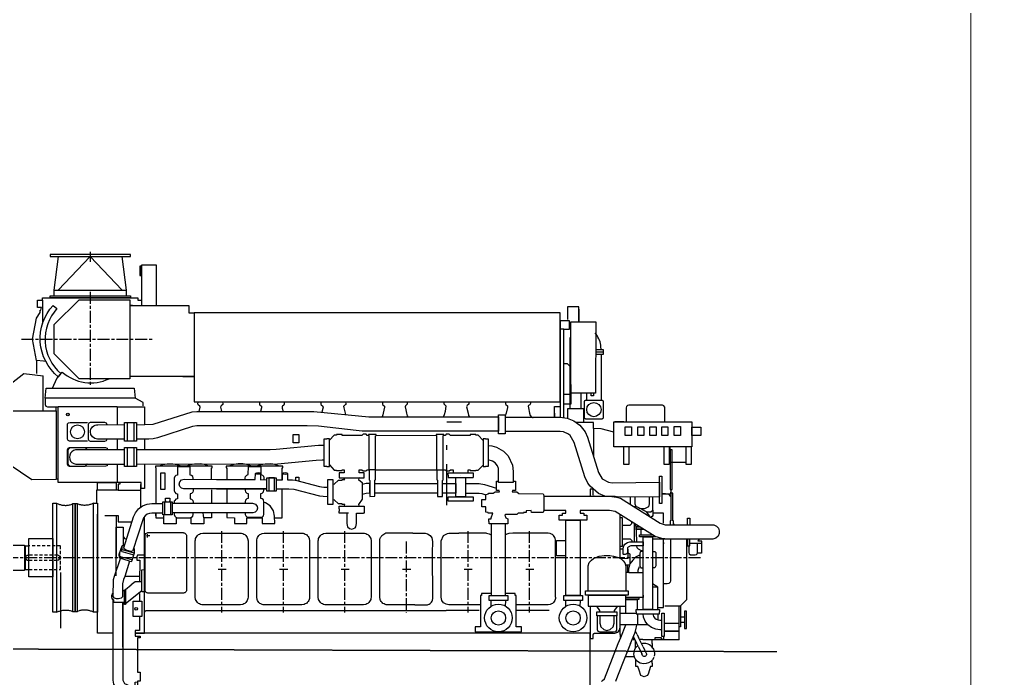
# Model space of a CAD drawing. Header units: millimetres. Extents: x -7277357 to 14022354, y -2768861 to 8298078.
# Drawn here: x -4270534 to -3480831, y 4130264 to 4654764 of the extents above; entities that cross this region are included whole.
import ezdxf

# ---------------------------------------------------------------- set-up
doc = ezdxf.new("R2010")
doc.units = ezdxf.units.MM
doc.header["$LTSCALE"] = 10
for name, pattern in [('0', [0]), ('1', [4, 2.4, -1.6]), ('10', [0]), ('2', [15.1, 9.5, -1.6, 2.4, -1.6]), ('5', [0]), ('8', [8, 6.4, -1.6]), ('CENTER2', [1.125, 0.75, -0.125, 0.125, -0.125])]:
    doc.linetypes.add(name, pattern=pattern)
for name, color, linetype in [('11', 7, 'Continuous'), ('L1-1', 7, '1'), ('L10-1', 1, '10'), ('L10-124', 1, '10'), ('L5-1', 7, '5'), ('LEA-4', 7, '0'), ('S10-101', 1, '10'), ('S10-11', 1, '10'), ('S10-121', 1, '10'), ('S10-124', 1, '10'), ('S10-153', 1, '10'), ('S10-163', 1, '10'), ('S10-164', 1, '10'), ('S10-166', 1, '10'), ('S10-167', 1, '10'), ('S10-169', 1, '10'), ('S10-181', 1, '10'), ('S10-208', 1, '10'), ('S10-210', 1, '10'), ('S10-211', 1, '10'), ('S10-214', 1, '10'), ('S10-235', 1, '10'), ('SL0-11', 1, '0'), ('SL1-11', 1, '1'), ('SL2-101', 1, '2'), ('SL2-153', 1, '2'), ('SL8-101', 1, '8')]:
    doc.layers.add(name, color=color, linetype=linetype)

# ---------------------------------------------------------------- blocks, each defined once
blk = doc.blocks.new('ENGINE')
at = {"layer": 'L1-1', "color": 7}
blk.add_line((11189, 845), (11189, 655), dxfattribs=at)
for points in [[(10941, 655), (11189, 655), (11191, 657), (11191, 843), (11189, 845), (10941, 845)], [(10941, 730), (11170, 730), (11178.7, 732.6), (11184.7, 739.7), (11185.9, 744.8), (11185.9, 755.3), (11181, 765.5), (11176.9, 768.4), (11171.6, 769.9), (11169, 770), (10941, 770)]]:
    blk.add_lwpolyline(points, dxfattribs=at)
at = {"layer": 'L10-1', "color": 7}
for p, q in [((15417.3, 1828), (15299.8, 1828)), ((13485.5, 1160.1), (13605.4, 1160.1))]:
    blk.add_line(p, q, dxfattribs=at)
for points in [[(13549.6, 1054.8), (13549.6, 1104), (13605.4, 1104)], [(13997.9, 945), (13783.6, 945), (13750.4, 924.5)]]:
    blk.add_lwpolyline(points, dxfattribs=at)
at = {"layer": 'L10-124', "color": 7}
blk.add_circle((11795.6, 342), 11, dxfattribs=at)
at = {"layer": 'L5-1', "color": 7}
for points in [[(11485.6, 1287), (11485.6, 1350), (11635.6, 1350), (11635.6, 1287)], [(11161, 315), (11131, 315), (11131, 1185), (11161, 1185), (11161, 315)], [(11161, 1185), (11166.7, 1182.1), (11172.6, 1179.3), (11178.6, 1176.9), (11184.7, 1174.7), (11190.9, 1172.8), (11197.2, 1171.1), (11203.6, 1169.8), (11210, 1168.7), (11222.8, 1167.3), (11222.8, 1167.3), (11229.5, 1167.1), (11236.1, 1167.2), (11242.8, 1167.5), (11249.5, 1168.2), (11256.1, 1169.1), (11262.7, 1170.4), (11269.3, 1171.9), (11275.7, 1173.8), (11288.3, 1178.3)], [(11455.6, 1185), (11449.8, 1182.1), (11443.9, 1179.3), (11437.9, 1176.9), (11431.8, 1174.7), (11425.6, 1172.8), (11419.3, 1171.1), (11412.9, 1169.8), (11406.5, 1168.7), (11393.7, 1167.3), (11393.7, 1167.3), (11387.1, 1167.1), (11380.4, 1167.2), (11373.7, 1167.5), (11367, 1168.2), (11360.4, 1169.1), (11353.8, 1170.4), (11347.2, 1171.9), (11340.8, 1173.8), (11328.3, 1178.3)], [(11455.6, 315), (11455.6, 1185), (11485.6, 1185), (11485.6, 315), (11455.6, 315)], [(11308.3, 750), (11308.3, 1178.3), (11288.3, 1178.3), (11288.3, 321.7), (11308.3, 321.7), (11308.3, 750)], [(11328.3, 750), (11328.3, 1178.3), (11308.3, 1178.3), (11308.3, 321.7), (11328.3, 321.7), (11328.3, 750)], [(11611.3, 150), (11485.6, 150), (11485.6, 1096.9)], [(11635.6, 1087.5), (11635.6, 750)], [(11131, 597), (10941, 597), (10941, 903), (11131, 903), (11131, 597)], [(11161, 315), (11166.7, 317.9), (11172.6, 320.7), (11178.6, 323.1), (11184.7, 325.3), (11190.9, 327.2), (11197.2, 328.9), (11203.6, 330.2), (11210, 331.3), (11222.8, 332.7), (11222.8, 332.7), (11229.5, 332.9), (11236.1, 332.8), (11242.8, 332.5), (11249.5, 331.8), (11256.1, 330.9), (11262.7, 329.6), (11269.3, 328.1), (11275.7, 326.2), (11288.3, 321.7)], [(11455.6, 315), (11449.8, 317.9), (11443.9, 320.7), (11437.9, 323.1), (11431.8, 325.3), (11425.6, 327.2), (11419.3, 328.9), (11412.9, 330.2), (11406.5, 331.3), (11393.7, 332.7), (11393.7, 332.7), (11387.1, 332.9), (11380.4, 332.8), (11373.7, 332.5), (11367, 331.8), (11360.4, 330.9), (11353.8, 329.6), (11347.2, 328.1), (11340.8, 326.2), (11328.3, 321.7)]]:
    blk.add_lwpolyline(points, dxfattribs=at)
at = {"layer": 'LEA-4', "color": 7}
blk.add_lwpolyline([(11191, 632), (11191, 632), (11191, 187.9), (11191, 187.9)], dxfattribs=at)
at = {"layer": 'S10-101', "color": 7}
for p, q in [((15251.6, 1937), (15251.6, 2503.5)), ((11053.7, 1920.5), (11053.7, 2199.9)), ((15202.6, 2051.8), (15251.6, 2051.8)), ((11158.6, 1919.6), (11158.6, 1951)), ((14741.2, 1902), (14735.4, 1879.5)), ((14387.3, 1830), (14270.6, 1830)), ((14955.9, 1863.3), (14951.5, 1865.5)), ((11642.6, 1695.2), (11642.6, 1609.7)), ((11860.6, 1695.3), (11860.6, 1610.7)), ((14270.6, 1168), (14270.6, 1496.4)), ((11650.6, 1287), (11823.7, 1287)), ((11830.6, 1151), (11830.6, 1334)), ((15632.4, 1228.6), (15624.5, 1233.9)), ((11860.6, 150), (11860.6, 1075.8)), ((15650.6, 1071.7), (15650.6, 1092.6)), ((15948.1, 1104), (15910.5, 1104)), ((15994.6, 1024.4), (15994.6, 1059)), ((12170.6, 948), (11885.6, 948)), ((14585.6, 945), (14364, 945)), ((15994.6, 840), (15994.6, 898.6)), ((15994.6, 870.3), (15994.6, 860)), ((15994.6, 354), (15994.6, 840)), ((14527.2, 330), (14264.7, 330)), ((14505.8, 375), (14365.8, 375)), ((14537.2, 375), (14505.8, 375)), ((15084.6, 330), (14822.2, 330)), ((15950.1, 354), (15994.6, 354)), ((16161.5, 277.4), (16131.5, 277.4)), ((16034.3, 225.2), (16000.6, 225.2)), ((16121.5, 225.2), (16034.3, 225.2)), ((16121.5, 205), (16121.5, 225.2)), ((15952.7, 95.1), (15904.9, 95.1)), ((15995.6, 95.1), (15952.7, 95.1)), ((16010.6, 95.1), (15995.6, 95.1)), ((16121.5, 95.1), (16010.6, 95.1))]:
    blk.add_line(p, q, dxfattribs=at)
for points in [[(11955.6, 2760), (11955.6, 3081), (11838.5, 3081), (11838.5, 2803), (11838.5, 2758.9)], [(11823.5, 2998.5), (11838.5, 2998.5), (11838.5, 3073.5), (11823.5, 3073.5), (11823.5, 2998.5)], [(11765.6, 2760), (11742, 2760), (12215.6, 2760), (12215.6, 2700), (12255.6, 2700)], [(12255.6, 1991.8), (15172.6, 1991.8), (15172.6, 2700), (12255.6, 2700), (12255.6, 1991.8)], [(15320, 2730.5), (15320, 2629.9), (15320, 2750), (15232, 2750), (15232, 2647.5)], [(15202.6, 2569.5), (15245.6, 2569.5), (15245.6, 2636.5), (15172.6, 2636.5), (15172.6, 2569.5)], [(15452.6, 2060), (15256.6, 2060), (15256.6, 2630.5), (15456.6, 2630.5), (15452.6, 2060)], [(15202.6, 1865.6), (15202.6, 2569.5), (15172.6, 2569.5), (15172.6, 1869.4)], [(15202.6, 2297.4), (15227.6, 2297.4), (15251.6, 2273.5)], [(11170.6, 1375), (11158.6, 1375), (11158.6, 1372), (10962.5, 1371.6), (10518.6, 1671), (10518.6, 1921), (10900.7, 2218.3), (11053.7, 2199.9)], [(12165.6, 2192.5), (12257.9, 2192.5), (11765.6, 2192.5), (11743.6, 2192.5)], [(15256.6, 2130.5), (15256.6, 2074.5), (15256.6, 1974.5), (15202.6, 1974.5)], [(15339.6, 1937), (15339.6, 2030.5), (15339.6, 2057)], [(15439, 2060), (15439, 2040), (15419, 2040), (15419, 2060)], [(11850.6, 1959), (11850.6, 1986), (11785.9, 2022), (11070.9, 2022), (11071.1, 1971), (11075.9, 1957.9), (11088.2, 1951.2), (11172.6, 1951.2)], [(12296.2, 1915.6), (12303.9, 1948.3), (12302.6, 1957.2), (12302.6, 1957.2), (12289.6, 1967.6), (12286.6, 1972.4), (12288.3, 1991.8)], [(12482.8, 1991.8), (12484.8, 1976.4), (12483.9, 1970.7), (12470.6, 1959.4), (12467, 1949.4), (12472.1, 1927.7), (12475, 1915.4)], [(12778.3, 1990.8), (12776.8, 1978.8), (12776.6, 1971.4), (12779.6, 1966.6), (12792.6, 1956.2), (12793.9, 1947.3), (12792.9, 1943.4), (12785.5, 1914.9)], [(12972.8, 1990.8), (12974.8, 1975.3), (12973.9, 1969.7), (12969.9, 1965.3), (12960.6, 1958.3), (12957.5, 1954.1), (12958.8, 1940.9), (12964.9, 1914.7)], [(13268.3, 1992.6), (13266.8, 1980.7), (13266.6, 1973.3), (13269.6, 1968.5), (13282.6, 1958.1), (13283.9, 1949.2), (13273.3, 1908.2)], [(13462.8, 1992.6), (13464.8, 1977.2), (13463.9, 1971.6), (13459.9, 1967.2), (13450.6, 1960.2), (13447.5, 1956), (13448.8, 1942.7), (13462.4, 1889.9)], [(13758.3, 1993.1), (13756.6, 1973.7), (13759.6, 1968.9), (13772.6, 1958.5), (13773.9, 1949.6), (13762.7, 1902.1), (13759.3, 1887.8), (13754.2, 1873.5)], [(13952.8, 1993.1), (13954.8, 1977.7), (13953.9, 1972), (13940.6, 1960.7), (13937, 1950.7), (13942.1, 1929), (13948.4, 1902.1), (13953.4, 1881.1), (13958.5, 1871.9)], [(14248.3, 1994.2), (14246.6, 1974.9), (14249.6, 1970.1), (14262.6, 1959.7), (14255.2, 1914), (14249.3, 1889), (14244.2, 1874.7)], [(14442.8, 1994.2), (14444.8, 1978.8), (14443.9, 1973.2), (14430.6, 1961.8), (14427, 1951.9), (14438.8, 1901.9), (14443.4, 1882.2), (14450.1, 1871.9)], [(14738.3, 1994.5), (14736.8, 1982.6), (14736.6, 1975.2), (14739.6, 1970.4), (14752.6, 1959.9), (14753.9, 1951.1), (14752.9, 1947.1), (14741.2, 1902)], [(14932.8, 1994.5), (14934.8, 1979.1), (14933.9, 1973.5), (14929.9, 1969.1), (14920.6, 1962.1), (14917.5, 1957.9), (14918.8, 1944.6), (14928.8, 1902.1)], [(10518.6, 1919.6), (11158.6, 1919.6), (11158.6, 1375)], [(11860.6, 1496.4), (11860.6, 1301), (11833.6, 1301), (11833.6, 1349), (11172.6, 1349), (11172.6, 1955), (11642.6, 1955), (11642.6, 1809.9)], [(11642.6, 1951), (11833.6, 1951), (11860.6, 1951)], [(11860.6, 1951), (11860.6, 1809.6)], [(14928.8, 1902.1), (14933.4, 1882.5), (14943.2, 1869.8)], [(15126.6, 1902.1), (15126.6, 1869.5), (15126.6, 1955.7), (15172.6, 1955.7)], [(15297.1, 1830), (15360.6, 1830), (15360.6, 1937), (15230.6, 1937), (15230.6, 1884.8), (15230.6, 1861.3)], [(11407.1, 1677.5), (11264.6, 1677.5), (11252.3, 1682.8), (11247.8, 1693.4), (11247.6, 1805.6), (11248.7, 1816.4), (11256.6, 1825.2), (11270.2, 1827.5), (11407.1, 1827.5)], [(13091, 1664), (13045.2, 1664), (13045.2, 1732.6), (13091, 1732.6), (13091, 1664)], [(11264.6, 1477.5), (11252.5, 1482.5), (11247.6, 1494.5), (11247.6, 1610.5), (11252.5, 1622.5), (11264.6, 1627.5), (11550.6, 1627.5), (11562.6, 1622.5), (11567.6, 1610.5), (11567.6, 1609.8)], [(11567.6, 1494.5), (11562.6, 1482.5), (11553.8, 1478.1), (11264.6, 1477.5)], [(11642.6, 1495.3), (11642.6, 1350)], [(11665.5, 1350), (11665.5, 1337), (11665.5, 1337), (11650.6, 1337), (11650.6, 1287), (11635.6, 1287), (11485.6, 1287), (11478.6, 1287), (11478.6, 1185)], [(15437.2, 1246), (15435.6, 1250), (15435.6, 1295), (15410.6, 1295), (15410.6, 1246)], [(11545.6, 1087.5), (11635.6, 1087.5), (11650.6, 1087.5), (11650.6, 1037), (11762, 1037)], [(15650.6, 1002.7), (15650.6, 1071.7)], [(15994.6, 1059), (15994.6, 1104), (15948.1, 1104)], [(11635.6, 606), (11635.6, 992.5), (11690.6, 992.5), (11690.6, 847.4)], [(15650.6, 744.9), (15650.6, 953.4)], [(11690.6, 925), (11696.5, 910), (11702.8, 903.7), (11715.6, 900), (11718.4, 900)], [(15410.6, 364.2), (15410.6, 150), (11860.6, 150), (11860.6, 891.3)], [(12685.6, 435), (12684.9, 426.3), (12682.9, 417.4), (12679.4, 408.5), (12674.4, 400.1), (12668, 392.6), (12660.4, 386.2), (12652, 381.2), (12643.2, 377.6), (12625.6, 375), (12325.6, 375), (12325.6, 375), (12316.9, 375.6), (12307.9, 377.6), (12299.1, 381.2), (12290.7, 386.2), (12283.1, 392.6), (12276.7, 400.1), (12271.7, 408.5), (12268.2, 417.4), (12265.6, 435), (12265.6, 885), (12265.6, 885), (12266.2, 893.7), (12268.2, 902.6), (12271.7, 911.5), (12276.7, 919.9), (12283.1, 927.4), (12290.7, 933.8), (12299.1, 938.8), (12307.9, 942.4), (12325.6, 945), (12625.6, 945), (12625.6, 945), (12634.2, 944.4), (12643.2, 942.4), (12652, 938.8), (12660.4, 933.8), (12668, 927.4), (12674.4, 919.9), (12679.4, 911.5), (12682.9, 902.6), (12685.6, 885), (12685.6, 435)], [(13175.6, 435), (13174.9, 426.3), (13172.9, 417.4), (13169.4, 408.5), (13164.4, 400.1), (13158, 392.6), (13150.4, 386.2), (13142, 381.2), (13133.2, 377.6), (13115.6, 375), (12815.6, 375), (12815.6, 375), (12806.9, 375.6), (12797.9, 377.6), (12789.1, 381.2), (12780.7, 386.2), (12773.1, 392.6), (12766.7, 400.1), (12761.7, 408.5), (12758.2, 417.4), (12755.6, 435), (12755.6, 885), (12755.6, 885), (12756.2, 893.7), (12758.2, 902.6), (12761.7, 911.5), (12766.7, 919.9), (12773.1, 927.4), (12780.7, 933.8), (12789.1, 938.8), (12797.9, 942.4), (12815.6, 945), (13115.6, 945), (13115.6, 945), (13124.2, 944.4), (13133.2, 942.4), (13142, 938.8), (13150.4, 933.8), (13158, 927.4), (13164.4, 919.9), (13169.4, 911.5), (13172.9, 902.6), (13175.6, 885), (13175.6, 435)], [(13665.6, 435), (13664.9, 426.3), (13662.9, 417.4), (13659.4, 408.5), (13654.4, 400.1), (13648, 392.6), (13640.4, 386.2), (13632, 381.2), (13623.2, 377.6), (13605.6, 375), (13305.6, 375), (13305.6, 375), (13296.9, 375.6), (13287.9, 377.6), (13279.1, 381.2), (13270.7, 386.2), (13263.1, 392.6), (13256.7, 400.1), (13251.7, 408.5), (13248.2, 417.4), (13245.6, 435), (13245.6, 885), (13245.6, 885), (13246.2, 893.7), (13248.2, 902.6), (13251.7, 911.5), (13256.7, 919.9), (13263.1, 927.4), (13270.7, 933.8), (13279.1, 938.8), (13287.9, 942.4), (13305.6, 945), (13605.6, 945), (13605.6, 945), (13614.2, 944.4), (13623.2, 942.4), (13632, 938.8), (13640.4, 933.8), (13648, 927.4), (13654.4, 919.9), (13659.4, 911.5), (13662.9, 902.6), (13665.6, 885), (13665.6, 435)], [(14015.6, 375), (13795.6, 375), (13795.6, 375), (13786.9, 375.6), (13777.9, 377.6), (13769.1, 381.2), (13760.7, 386.2), (13753.1, 392.6), (13746.7, 400.1), (13741.7, 408.5), (13738.2, 417.4), (13735.6, 435), (13735.6, 885), (13735.6, 885), (13735.7, 889.2), (13736.2, 893.5), (13736.9, 897.7), (13738, 902), (13739.4, 906.1), (13741.1, 910.1), (13743, 914), (13745.2, 917.7), (13750.4, 924.5)], [(13997.9, 945), (14095.6, 945), (14116.6, 940.8), (14137.3, 928), (14150.5, 909.1), (14155.6, 879.5), (14153.4, 788.8)], [(14365.8, 375), (14284.1, 375), (14263.5, 379.2), (14244, 391.7), (14229.1, 410), (14229.1, 410), (14225.6, 435), (14225.6, 885), (14243.9, 928.2), (14243.9, 928.2), (14274.9, 942.3), (14285.6, 945), (14364, 945)], [(14585.6, 945), (14606.9, 941.1), (14623.4, 931.6)], [(15135.6, 435), (15135.6, 885), (15135.6, 885), (15134.9, 893.7), (15132.9, 902.6), (15129.4, 911.5), (15124.4, 919.9), (15118, 927.4), (15110.4, 933.8), (15102, 938.8), (15093.2, 942.4), (15075.6, 945), (14794.2, 945)], [(16205.5, 867), (16300.7, 867), (16300.7, 882), (16268.6, 882), (16268.6, 882)], [(16276.7, 897.9), (16276.7, 894), (16268.6, 882)], [(16196.7, 845.4), (16196.7, 791.8), (16201.2, 780.2), (16209.4, 773.9), (16224.8, 772), (16248.7, 772.5), (16257.6, 775.6), (16263.2, 781.2), (16266.7, 791.8), (16266.7, 867)], [(16297.7, 867), (16297.7, 822.5), (16298.7, 822.5), (16298.7, 805.5), (16297.2, 805.5), (16297.2, 786.5), (16265.9, 786.5)], [(11860.6, 770), (11806.6, 770), (11800.6, 756.5), (11800.6, 730), (11824.2, 730), (11820.9, 557.5)], [(14015.6, 375), (14107.2, 375), (14107.2, 375), (14114.5, 375.5), (14121.9, 377.2), (14129.3, 380.1), (14136.3, 384.3), (14142.6, 389.7), (14148, 396), (14152.1, 403), (14155, 410.4), (14157.2, 425.1), (14156.5, 788.8)], [(15395, 486.1), (15395, 686.1), (15403.2, 710.9), (15420.9, 730.4), (15437.1, 743.6), (15450.8, 749.4), (15474.4, 759.2), (15484.2, 761.4), (15522.5, 766.8), (15566.8, 766.9), (15596.8, 762.7), (15625.8, 754.9), (15654.3, 743), (15674.9, 724.8), (15687.2, 709.5), (15695, 683.1), (15695, 486.1)], [(11821.7, 600), (11730.9, 600), (11715.7, 600), (11707.6, 600)], [(15715, 451.1), (15375, 451.1), (15375, 486.1), (15715, 486.1), (15715, 451.1)], [(11820.5, 464.5), (11820.5, 403.4)], [(15135.6, 435), (15134.9, 426.3), (15132.9, 417.4), (15129.4, 408.5), (15124.4, 400.1), (15118, 392.6), (15110.4, 386.2), (15102, 381.2), (15093.2, 377.6), (15075.6, 375), (14822.2, 375)], [(15695, 449.9), (15395, 449.9), (15395, 364.1), (15695, 364.1), (15695, 449.9)], [(11860.6, 150), (11860.6, 310), (11860.6, 310), (11860.8, 312.9), (11861.4, 315.9), (11862.6, 318.8), (11864.3, 321.6), (11866.4, 324.1), (11868.9, 326.3), (11871.7, 327.9), (11874.7, 329.1), (11880.6, 330), (13547.1, 330)], [(13547.1, 330), (13832.1, 330), (14030.9, 330), (14264.7, 330)], [(15410.6, 150), (15410.6, 107), (15435.6, 107), (15435.6, 136), (15435.6, 136), (15435.7, 137.7), (15436.1, 139.5), (15436.8, 141.3), (15437.8, 143), (15439.1, 144.5), (15440.6, 145.8), (15442.3, 146.8), (15444, 147.5), (15447.6, 148), (15600.6, 148), (15600.6, 148), (15607.8, 148.5), (15615.2, 150.2), (15622.6, 153.1), (15629.6, 157.3), (15635.9, 162.6), (15641.2, 168.9), (15645.4, 175.9), (15648.3, 183.3), (15650.6, 198), (15650.6, 364.2)], [(15462, 364.1), (15486.3, 328.1), (15486.3, 319.1)], [(15625, 287.1), (15465, 287.1), (15465, 319.1), (15625, 319.1), (15625, 287.1)], [(15628, 364.1), (15603.6, 328.1), (15603.6, 319.1)], [(16161.5, 234.2), (16131.5, 234.2), (16131.5, 200), (16121.5, 200), (16121.5, 367), (16131.5, 367), (16131.5, 234.2)], [(16161.5, 186.1), (16177.5, 186.1), (16177.5, 324.2), (16161.5, 324.2), (16161.5, 186.1)], [(11820.5, 282.4), (11820.5, 170), (11785.6, 170), (11785.6, 150), (11860.5, 150)], [(15620, 287.1), (15620, 172.9), (15613.1, 160.1), (15594.6, 155.9), (15492, 155.9), (15474.3, 162.5), (15470, 176.5), (15470, 287.1)], [(15488, 287.1), (15488, 228.1), (15495.2, 200.2), (15521.2, 177.3), (15545, 169.8), (15570.3, 177.7), (15594.7, 200.2), (15602, 228.3), (15602, 285)], [(16000.6, 165.2), (16121.5, 165.2), (16121.5, 205)], [(16121.5, 95.1), (16121.5, 163.7), (16000.6, 163.7)]]:
    blk.add_lwpolyline(points, dxfattribs=at)
for points in [[(11382.6, 1752.5, -0.996288), (11272.6, 1752.5, -1), (11382.6, 1752.5)], [(15437.2, 1246, 0.268303), (15447.6, 1240), (15600.6, 1240, -0.125273), (15624.5, 1233.9)], [(12170.6, 948), (12174.2, 947.7), (12177.9, 946.9), (12181.6, 945.4), (12185.1, 943.3), (12188.2, 940.7), (12190.9, 937.5), (12193, 934), (12194.5, 930.3), (12195.6, 923), (12195.6, 493), (12195.6, 493), (12195.3, 489.4), (12194.5, 485.7), (12193, 482), (12190.9, 478.5), (12188.2, 475.3), (12185.1, 472.7), (12181.6, 470.6), (12177.9, 469.1), (12170.6, 468), (11890.6, 468), (11890.6, 468), (11886.9, 468.3), (11883.2, 469.1), (11879.5, 470.6), (11876, 472.7), (11872.9, 475.3), (11870.2, 478.5), (11868.1, 482), (11866.7, 485.7), (11865.6, 493), (11865.6, 908.4), (11865.6, 928, -0.414225), (11885.6, 948)]]:
    blk.add_lwpolyline(points, format="xyb", dxfattribs=at)
blk.add_circle((11250.6, 1890), 11, dxfattribs=at)
at = {"layer": 'S10-11', "color": 7}
blk.add_line((15778.1, 319.6), (15778.1, 304.8), dxfattribs=at)
blk.add_lwpolyline([(14794.2, 945), (14763.2, 943.7), (14747.6, 938.1), (14737.7, 931.6)], dxfattribs=at)
blk.add_circle((11250.6, 1890), 10, dxfattribs=at)
at = {"layer": 'S10-121', "color": 7}
for points in [[(16050.7, 898.6), (16050.7, 567), (16047.5, 554.8), (16037.9, 545.2), (16025.7, 542), (16005.6, 542), (15997, 542)], [(16005.6, 367), (16130.8, 367), (16180.7, 416.9), (16180.7, 898.6)]]:
    blk.add_lwpolyline(points, dxfattribs=at)
at = {"layer": 'S10-124', "color": 7}
for points in [[(15213.5, 765), (15144, 765), (15144, 886), (15213.5, 886), (15213.5, 765)], [(11840.1, 282.4), (11770.6, 282.4), (11770.6, 403.4), (11840.1, 403.4), (11840.1, 282.4)]]:
    blk.add_lwpolyline(points, dxfattribs=at)
at = {"layer": 'S10-153', "color": 7}
for p, q in [((11173.6, 3149), (11683.6, 3149)), ((11138.6, 2881.5), (11718.6, 2881.5)), ((11049, 2803), (11049, 2617))]:
    blk.add_line(p, q, dxfattribs=at)
for points in [[(11718.6, 2836.5), (11718.6, 2881.5), (11683.6, 3149), (11748.6, 3149), (11748.6, 3166.5), (11108.6, 3166.5), (11108.6, 3149), (11173.6, 3149), (11138.6, 2881.5), (11138.6, 2836.5)], [(11683.6, 2881.5), (11428.6, 3149), (11173.6, 2881.5)], [(11076.8, 2313.6), (11057.6, 2315.2), (11000.7, 2321.6), (10969, 2490), (11000.9, 2659.3), (11029.6, 2702.3), (11029.6, 2722), (11036.6, 2722), (11040.5, 2743), (11008.1, 2743), (11008.1, 2803), (11049, 2803), (11049, 2821.5), (11808.1, 2821.5), (11808.1, 2803), (11838.5, 2803)], [(11748.6, 2836.5), (11748.6, 2821.5), (11108.6, 2821.5), (11108.6, 2836.5), (11748.6, 2836.5)], [(11743.6, 2176), (11339.5, 2176), (11142.2, 2373.3), (11142.2, 2606.7), (11339.5, 2804), (11743.6, 2804), (11743.6, 2176)], [(11000.7, 2321.6), (11000.7, 2241.9), (11000.7, 2217.9)], [(11128.7, 2100), (11162.5, 2178.9), (11205.7, 2229.2)], [(11071.1, 2022), (11077.1, 2100), (11780, 2100), (11786.1, 2022)]]:
    blk.add_lwpolyline(points, dxfattribs=at)
for points in [[(11173.3, 2191.8, -0.429625), (11133.2, 2759.8), (11163.9, 2735.1, 0.423957), (11194.7, 2217.4), (11173.3, 2191.8)], [(11205.7, 2229.2, 0.299948), (11579.5, 2176)]]:
    blk.add_lwpolyline(points, format="xyb", dxfattribs=at)
at = {"layer": 'S10-163', "color": 7}
for p, q in [((13650.6, 1450.5), (13650.6, 1723.5)), ((13700.6, 1450.5), (13700.6, 1719.7)), ((14190.6, 1450.5), (14190.6, 1723.5)), ((14240.6, 1450.5), (14240.6, 1723.5)), ((13700.6, 1450.5), (13650.6, 1450.5)), ((14190.6, 1450.5), (14240.6, 1450.5)), ((14279, 1407), (14279, 1389)), ((14379, 1407), (14379.4, 1407)), ((14479, 1407), (14479, 1389)), ((13411.6, 1140.1), (13411.6, 1122)), ((13611.6, 1140.1), (13611.6, 1122)), ((15834.3, 978), (15777.1, 978))]:
    blk.add_line(p, q, dxfattribs=at)
for points in [[(14557.6, 1683), (14518.8, 1725.4), (14501.6, 1725.4), (14501.6, 1730.4), (14455.6, 1730.4), (14455.6, 1723.5), (14297.6, 1723.5), (14288.1, 1733), (14265.1, 1733), (14255.6, 1723.5), (14245.6, 1723.5), (14245.6, 1731.5), (14185.6, 1731.5), (14185.6, 1723.5), (13705.6, 1719.7), (13705.6, 1731.5), (13645.6, 1731.5), (13645.6, 1723.5), (13635.6, 1723.5), (13626.1, 1733), (13603.1, 1733), (13593.6, 1723.5), (13435.6, 1723.5), (13435.6, 1730.4), (13389.6, 1730.4), (13389.6, 1725.4), (13372.3, 1725.4), (13333.6, 1687.6), (13333.6, 1697), (13313.6, 1697)], [(13313.6, 1477), (13333.6, 1477), (13333.6, 1687.6)], [(14577.6, 1697), (14577.6, 1697), (14557.6, 1697), (14557.6, 1477), (14577.6, 1477), (14577.6, 1477)], [(13333.6, 1491.1), (13372.3, 1448.7), (13389.6, 1448.7), (13389.6, 1443.7), (13435.6, 1443.7), (13435.6, 1450.5), (13451.6, 1450.5), (13451.6, 1427), (13411.6, 1427), (13411.6, 1387.1), (13611.6, 1387.1), (13611.6, 1427), (13571.6, 1427), (13571.6, 1450.5), (13593.6, 1450.5), (13603.1, 1441), (13626.1, 1441), (13635.6, 1450.5), (13650.6, 1450.5), (13650.6, 1371.7), (13655.6, 1366.1), (13655.6, 1237), (13695.6, 1240), (13695.6, 1367), (13700.6, 1371.7), (13700.6, 1450.5), (14190.6, 1450.5), (14190.6, 1371.7), (14195.6, 1367), (14195.6, 1237), (14235.6, 1237), (14235.6, 1366.1), (14240.6, 1371.7), (14240.6, 1450.5), (14255.6, 1450.5), (14265.1, 1441), (14288.1, 1441), (14297.6, 1450.5), (14319.6, 1450.5), (14319.6, 1427)], [(14279.6, 1407), (14279.6, 1427), (14479.6, 1427), (14479.6, 1407)], [(14439.6, 1427), (14439.6, 1450.5), (14455.6, 1450.5), (14455.6, 1443.7), (14501.6, 1443.7), (14501.6, 1448.7), (14518.8, 1448.7), (14557.6, 1486.5)], [(13065.7, 1361.9), (13065.7, 1391.9), (13090.7, 1391.9), (13090.7, 1356.9)], [(13340.6, 1373.5), (13360.6, 1373.6), (13360.6, 1178)], [(13360.6, 1339.1), (13370.8, 1334.8), (13407.7, 1367.6), (13436.6, 1367.6), (13436.6, 1373.7), (13456.6, 1373.7), (13448.6, 1387.1)], [(13574.6, 1387.1), (13568.9, 1384.7), (13566.6, 1372.3), (13594.6, 1348), (13594.6, 1216.2), (13566.6, 1173.7), (13568.9, 1162.4), (13594.2, 1161)], [(14279, 1389), (14280.3, 1389), (14284.4, 1389), (14291.7, 1389), (14302, 1389), (14315, 1389), (14330.1, 1389), (14346.3, 1389), (14362.8, 1389), (14379, 1389)], [(14340.9, 1389), (14417, 1389), (14417, 1236), (14340.9, 1236), (14340.9, 1389)], [(14379, 1389), (14395.1, 1389), (14411.6, 1389), (14427.9, 1389), (14442.9, 1389), (14455.9, 1389), (14466.2, 1389), (14473.5, 1389), (14477.6, 1389), (14479, 1389)], [(13594.6, 1256.7), (13625.6, 1263.9), (13655.6, 1265.8), (13655.6, 1340.2), (13625.6, 1340), (13594.6, 1332)], [(14195.6, 1263.9), (13695.6, 1263.9), (13695.6, 1340), (14195.6, 1340), (14195.6, 1263.9)], [(14340.9, 1263.7), (14235.6, 1263.7), (14235.6, 1340), (14340.9, 1340), (14340.9, 1263.7)], [(14417, 1340), (14525.8, 1340), (14570.8, 1333.2), (14665.4, 1304.3)], [(14417, 1263.9), (14525.8, 1263.9), (14548.3, 1260.5), (14580.4, 1250.6)], [(13454.2, 1162.4), (13457.1, 1173.7), (13436.6, 1173.7), (13436.6, 1179.6), (13407.7, 1179.6), (13370.8, 1212.3), (13360.6, 1208.1), (13360.6, 1173.6), (13340.6, 1173.5)], [(14479, 1200), (14279, 1200), (14279, 1236), (14479, 1236), (14479, 1200)], [(13411.6, 1140.1), (13411.6, 1160.1), (13485.5, 1160.1)], [(13485.5, 1104), (13411.6, 1104), (13411.6, 1122)], [(13605.4, 1160.4), (13611.6, 1160.1), (13611.6, 1140.1)], [(13605.4, 1160.1), (13611.6, 1160.1)], [(13611.6, 1122), (13611.6, 1104), (13605.4, 1104)], [(15886.2, 1081.4), (15859.5, 1114.6), (15788.1, 1152.2), (15756, 1159.2)], [(13473.5, 1104), (13473.5, 1022.3), (13478.4, 996.4), (13492.9, 981.9), (13511.6, 977), (13538.5, 988.1), (13544.7, 996.4), (13549.6, 1022.3), (13549.6, 1054.8)], [(15805.5, 996), (15777.1, 996), (15777.1, 978), (15834.3, 978)]]:
    blk.add_lwpolyline(points, dxfattribs=at)
at = {"layer": 'S10-164', "color": 7}
for p, q in [((15654.6, 114.7), (15694.2, 215)), ((15635.4, 66), (15654.3, 114)), ((15733.1, 66), (15765.8, 149)), ((15733.1, 66), (15669.9, -94)), ((15708.9, 5), (15753.8, 5.3)), ((15753.8, 5.3), (15763.1, 5.3)), ((15692.4, -37), (15748, -37)), ((15748, -37), (15764.1, -37))]:
    blk.add_line(p, q, dxfattribs=at)
for points in [[(15798.1, 417), (15696.1, 417), (15695, 432), (15798.1, 432), (15798.1, 417)], [(15696.1, 308), (15696.1, 417), (15785, 417), (15785, 337.6)], [(15765.8, 149), (15772, 165.7), (15778.9, 189.7)], [(15778.9, 189.7), (15781.5, 198.6), (15783, 215)], [(15500.6, -236), (15510.2, -229.6), (15524.5, -214), (15589.5, -50.5), (15589.5, -50.5), (15635.4, 66)], [(15669.9, -94), (15617, -227.8), (15612.6, -236)]]:
    blk.add_lwpolyline(points, dxfattribs=at)
at = {"layer": 'S10-166', "color": 7}
for p, q in [((15673, 817), (15650.6, 817)), ((15708.1, 693.3), (15708.1, 632)), ((15950.1, 515), (15910, 515)), ((15785, 139.3), (15772, 165.7)), ((15782.8, 67), (15755.7, 123.5)), ((15772.7, 30.6), (15772.7, 88.1)), ((15785, 139.3), (15797.6, 113.6)), ((15810.7, 87), (15797.6, 113.6)), ((15828.8, 50), (15810.7, 87)), ((15830.6, 98), (15898.6, 98)), ((15898.6, 98), (15904.9, 98)), ((15795.2, 41), (15782.8, 67)), ((15833.1, 41), (15828.8, 50)), ((15833.1, 41), (15844.8, 16.3)), ((15775.5, -94), (15775.5, -61.7)), ((15905.4, -90.6), (15905.4, -68))]:
    blk.add_line(p, q, dxfattribs=at)
for points in [[(15673, 777.3), (15673, 825.3), (15678.4, 845.1), (15688.4, 858.1), (15708.6, 870.3), (15726.9, 876.1), (15832.4, 876.1), (15832.5, 843.5), (15735.8, 843.5), (15728.4, 842.4), (15725.3, 840), (15713.2, 833.6), (15708.6, 827.6), (15708, 789.5), (15705.3, 783.1), (15698.5, 778.9), (15689.6, 776.3), (15678, 775.2), (15673, 777.3)], [(15650.5, 744.9), (15713.3, 745.9), (15713.3, 817), (15708, 817)], [(15731.1, 704.4), (15731.1, 778.9), (15719.5, 783.2), (15713.3, 783.2)], [(15693.2, 693.3), (15719.6, 693.3), (15726.2, 694.5)], [(15950.1, 337.6), (15950.1, 515), (15906.7, 542)], [(15650.6, 138.5), (15650.6, 167), (15650.6, 202.3)], [(15650.6, 138.5), (15650.6, 114.7), (15654.6, 114.7)], [(15753, 113), (15753, 98), (15767.6, 98)], [(15830.6, 98), (15830.6, 98), (15807.7, 98)], [(15904.9, 67.6), (15904.9, 98), (15928.1, 98), (15928.1, 113), (15969.3, 113)], [(15969.3, 114), (15977.6, 113), (15977.6, 101), (15990.6, 101)], [(15995.6, 122.1), (15995.6, 101), (15990.6, 101)], [(15795.2, 41), (15795.2, 41), (15822.9, -17)], [(15800.4, -146), (15790.6, -117.6), (15775.6, -117.6), (15775.5, -89.1)], [(15905.4, -90.6), (15905.6, -117.6), (15890.6, -117.6), (15873.7, -177.1), (15865.8, -189.1), (15840.6, -199.5), (15815.3, -189.1), (15800.4, -146)]]:
    blk.add_lwpolyline(points, dxfattribs=at)
for points in [[(15770.9, -54.5, -0.326198), (15781.6, 41), (15789.8, 51.3)], [(15835, 67.1, 0.042077), (15821.5, 64.9)], [(15844.8, 16.3), (15857.1, -9.5, -1), (15828.6, -28.8), (15822.9, -17)], [(15874.1, 60.7, 0.123135), (15835, 67.1)], [(15910.1, 30.2, 0.147856), (15874.1, 60.7)], [(15904.9, 67.6), (15904.9, 34.9, -0.021734), (15910.1, 30.2)], [(15910.1, 30.2, -0.054868), (15918.1, 14.3)], [(15918.1, 14.3, -0.150866), (15920.8, -33.7)], [(15785.8, -73.5, -0.074419), (15770.9, -54.5)], [(15838.2, -95.5, -0.17998), (15785.8, -73.5)], [(15917.3, -46), (15907.7, -63.9, -0.244541), (15838.2, -95.5)]]:
    blk.add_lwpolyline(points, format="xyb", dxfattribs=at)
at = {"layer": 'S10-167', "color": 7}
for p, q in [((11952.6, 1465.7), (11952.6, 1181)), ((12372.6, 1478.7), (11979, 1478.7)), ((12394.6, 1290.6), (12394.6, 1184.7)), ((12516.6, 1298.6), (12516.6, 1184.7)), ((12394.6, 1108.7), (12394.6, 1066.7)), ((15720.5, 632), (15832.5, 632)), ((11710.6, 384.6), (11840.6, 489.8)), ((11860.6, 478.7), (11860.6, 515)), ((15650.6, 308), (15778.1, 308)), ((15788.8, 301.6), (15788.8, 215)), ((15950.6, 301.6), (15950.6, 254.8)), ((15872.1, 215), (15650.6, 215))]:
    blk.add_line(p, q, dxfattribs=at)
for points in [[(12394.6, 1369.2), (12394.6, 1465.7), (12399.2, 1466.7), (12399.2, 1478.7), (12372.6, 1478.7), (12339.4, 1491.7), (12304.1, 1496.6), (12260.1, 1496.2), (12222.1, 1489.5), (12194.6, 1478.7), (12152.5, 1478.7), (12124.5, 1489.7), (12087.9, 1496.1), (12040.8, 1496.3), (12004.1, 1490.3), (11979, 1478.7), (11947.9, 1478.7), (11947.9, 1466.7), (11952.6, 1465.7)], [(12022.1, 1294.4), (11991, 1294.4), (11991, 1425.4), (12022.1, 1425.4), (12022.1, 1294.4)], [(12248.6, 1371.7), (12248.6, 1383.6), (12245.4, 1395.9), (12235.8, 1405.5), (12223.6, 1408.6), (12223.6, 1474.9), (12125, 1474.9), (12123.6, 1408.6), (12111.3, 1405.5), (12101.7, 1395.9), (12098.6, 1383.6), (12098.6, 1283.6), (12101.7, 1271.4), (12111.3, 1261.8), (12123.6, 1258.6), (12123.6, 1218.7), (12111.3, 1215.5), (12101.7, 1206), (12098.6, 1199.8), (12098.6, 1181.3)], [(12435.6, 1298.6), (12835.6, 1298.6), (12175.1, 1298.6), (12156.4, 1303.5), (12141.9, 1318.1), (12137, 1336.7), (12141.9, 1355.3), (12156.4, 1369.9), (12178, 1374.7), (12435.6, 1374.2), (12743.5, 1374.2), (12745.6, 1421), (12755.8, 1427), (12766.2, 1427.8), (12780.9, 1425.1), (12785.6, 1421), (12778, 1416), (12766.4, 1414.3), (12754.7, 1415.4), (12745.6, 1421)], [(12958.6, 1374), (12958.6, 1466.7), (12963.2, 1466.7), (12963.2, 1478.7), (12511.9, 1478.7), (12511.9, 1466.7), (12516.6, 1466.7), (12516.6, 1374.7)], [(12936.6, 1478.7), (12900.5, 1492.2), (12866.9, 1496.7), (12822.9, 1496.1), (12784.6, 1489), (12754.4, 1478.7), (12716.5, 1478.7), (12686.9, 1490.4), (12644.7, 1496.7), (12606.8, 1496.6), (12573.1, 1492), (12533.7, 1478.7)], [(12662.6, 1374.7), (12662.6, 1386.6), (12665.5, 1397.9), (12675.5, 1408.5), (12687.6, 1411.7), (12689, 1477.9), (12787.6, 1477.9), (12787.6, 1411.7), (12800, 1408.3), (12808.2, 1400.1), (12812.5, 1386.7), (12812.5, 1373.5)], [(12910.6, 1371.7), (12960.6, 1371.7), (12960.6, 1421), (12967.9, 1426), (12980.8, 1427.9), (12995.1, 1425.4), (13000.6, 1420.5), (12994.3, 1416.4), (12980.5, 1414.2), (12966.9, 1416.4), (12960.6, 1421)], [(12785.6, 1421), (12785.6, 1371.7), (12835.6, 1373.2), (12835.6, 1386.2), (12910.6, 1386.2), (12910.6, 1281.2), (12835.6, 1281.2), (12835.6, 1373.2)], [(12895.5, 1386.2), (12850.6, 1386.2), (12850.6, 1282.8), (12895.5, 1282.8), (12895.5, 1386.2)], [(13000.6, 1420.5), (13000.6, 1371.7), (13038.9, 1370.6), (13063.4, 1367.7), (13254.7, 1318.6), (13271.8, 1315.2), (13289.8, 1313.1), (13311.5, 1312.2), (13321.3, 1312.5), (13321.3, 1373.5), (13339.3, 1373.5)], [(12248.6, 1295.6), (12248.6, 1283.6), (12245.4, 1271.4), (12235.8, 1261.8), (12223.6, 1258.6), (12223.6, 1218.6), (12235.8, 1215.5), (12245.4, 1205.9), (12248.6, 1193.7), (12248.6, 1184.7)], [(12662.6, 1298.6), (12663, 1285.1), (12666.7, 1273.5), (12675.3, 1264.8), (12687.6, 1261.7), (12687.6, 1221.7), (12676.7, 1218.9), (12665.5, 1207.9), (12662.6, 1195.9), (12662.6, 1184.7)], [(12662.6, 1108.7), (12662.9, 1095.5), (12667.6, 1082.7), (12676, 1074.8), (12687.6, 1071.7), (12787.6, 1071.7), (12800.7, 1075.9), (12809, 1084.1), (12812.6, 1097.4), (12812.6, 1195.5), (12808.2, 1210.1), (12799.6, 1218.5), (12787.6, 1221.7), (12787.6, 1261.7), (12799.3, 1264.7), (12809.3, 1274.3), (12812.6, 1287.3), (12812.6, 1298.6)], [(12898.2, 1068.2), (12958.6, 1068.2), (12958.6, 1297.9)], [(13321.3, 1235.5), (13284.3, 1237.3), (13258.1, 1240.4), (13054, 1292.4), (13011.8, 1295.7), (12910.6, 1295.7)], [(13339.3, 1174), (13321.3, 1173.5), (13321.3, 1312.5)], [(12082.3, 1183.5), (12429.2, 1183.5), (12459.3, 1183.5), (12720.6, 1184), (12744.9, 1177.7), (12759.2, 1159.1), (12761.8, 1143.6), (12756.6, 1126), (12742.3, 1112.9), (12723.1, 1108), (12429.2, 1108.5), (12082.3, 1108.5), (12082.3, 1090.5), (12007.3, 1090.5), (12007.3, 1195.5), (12082.3, 1195.5), (12082.3, 1108.5)], [(12067.3, 1090.5), (12022.3, 1090.5), (12022.3, 1195.5), (12067.3, 1195.5), (12067.3, 1090.5)], [(12033, 1195.5), (12033, 1197), (12027.3, 1197), (12027.3, 1224), (12062.3, 1224), (12062.3, 1197), (12058.3, 1197), (12058.3, 1195.5)], [(12516.6, 1108.7), (12516.6, 1069.7), (12577.6, 1068.2), (12577.6, 1022), (12677, 1022), (12677, 1059.1), (12677.6, 1068.2), (12797.5, 1068.2), (12797.5, 1022), (12898.2, 1022), (12897.6, 1081.7), (12889.1, 1124.5), (12863, 1162.1), (12825, 1187.6), (12812.6, 1191)], [(12008.6, 1105), (11919, 1105), (11900.6, 1102.8), (11882.5, 1095.7), (11866.5, 1084), (11854.3, 1068.9), (11846.6, 1052), (11769.2, 807.4), (11764.5, 801.9), (11750.4, 800.5), (11732.4, 803.7), (11714.3, 810.4), (11700.1, 819.6), (11695.4, 827.7), (11774.1, 1075), (11789.6, 1108.7), (11814, 1139), (11846, 1162.3), (11882.2, 1176.5), (11919, 1181), (12008.6, 1181.1)], [(12098.6, 1105.7), (12098.6, 1093.7), (12101.7, 1081.5), (12111.3, 1071.9), (12123.6, 1068.7), (12223.6, 1068.7), (12235.8, 1071.9), (12245.4, 1081.5), (12248.6, 1093.7), (12248.6, 1108.7)], [(12334.2, 1066.7), (12331.9, 1087.4), (12327.8, 1108.7)], [(11952.6, 1083.5), (11952.6, 1103.8), (11952.6, 1066.7), (12009.3, 1066.7)], [(12233.5, 1065.2), (12113.6, 1065.2), (12113.6, 1019), (12014.9, 1019), (12014.9, 1078.7), (12016.6, 1094.4), (12016.1, 1090.5)], [(12394.6, 1066.7), (12334.2, 1066.7), (12334.2, 1019), (12233.5, 1019), (12233.5, 1071.3)], [(15834.3, 978), (15777.1, 978), (15777.1, 996), (15805.5, 996)], [(15834.3, 978), (15815.2, 978), (15815.2, 932)], [(15938.1, 917), (15805.2, 917), (15805.2, 932), (15908.1, 932)], [(15908.6, 337.6), (15832.5, 337.6), (15832.5, 917), (15908.6, 917), (15908.6, 337.6)], [(11741.7, 723.1), (11664.4, 745.8), (11660.7, 750.1), (11660.6, 778.6), (11681.9, 845.7)], [(11765.7, 735.8), (11764.1, 733.9), (11759.3, 733.4), (11677.5, 755.4), (11666.6, 760.8), (11665, 763.5), (11664.9, 792.1)], [(11677.7, 832.3), (11677.8, 803.8), (11680.6, 800.5), (11690.2, 795.6), (11766, 774.8), (11774.8, 773.7), (11778.5, 776)], [(11782.7, 789.4), (11779.1, 787.1), (11770.3, 788.2), (11694.5, 809), (11685.7, 812.9), (11682, 817.2), (11681.9, 845.7), (11685.6, 848), (11694.4, 847), (11700.9, 845.2)], [(11741.7, 723.1), (11757.8, 720.1), (11761.4, 722.4), (11782.7, 789.4), (11782.6, 818), (11778.9, 822.3), (11774.3, 824.3)], [(15832.5, 799.6), (15820.5, 800), (15809.9, 795.6), (15805.6, 784.6), (15805.6, 684.9), (15815, 670.6), (15832.5, 669.6)], [(15908.6, 800), (15926, 798.9), (15934.5, 790.5), (15935.6, 684.6), (15926.1, 670.6), (15908.6, 669.6)], [(11741.7, 723.1), (11704.3, 600), (11693.1, 575.2), (11686.4, 542.5), (11685.8, 439.2), (11675.8, 428.1), (11654.3, 421.7), (11638.5, 422), (11622, 428.7), (11612.2, 440.8), (11615.3, 575.1), (11622.6, 602.5), (11669.5, 743.6)], [(15805.5, 769), (15771.4, 753.7), (15749.9, 729.3), (15728.5, 701.1), (15720.9, 679.7), (15716.8, 657.7), (15715.6, 632), (15695.6, 632)], [(11840.6, 515), (11840.6, 652.3), (11860.6, 654.9), (11860.6, 515)], [(15792.6, 632), (15792.6, 651.5), (15803.1, 679.7)], [(11840.6, 558.2), (11787.6, 558.2), (11755.6, 532.7)], [(11690.8, 489.1), (11686.2, 489.1), (11700.6, 489.1)], [(11710.6, 376.1), (11700.6, 376.1), (11700.6, 493.5), (11710.6, 493.5), (11710.6, 376.1)], [(11710.6, 493.5), (11710.6, 496.8), (11755.6, 532.7)], [(11860.6, 478.7), (11840.6, 478.7), (11840.6, 515)], [(11700.6, 393.9), (11615.6, 393.9), (11615.6, 410.6), (11607.9, 417.3), (11603.2, 424.7), (11601.1, 439.2), (11601.1, 448.9), (11602.9, 457.9), (11608.1, 465.9), (11612.9, 470)], [(11687.3, 38.4), (11687.3, 393.2), (11687.3, -225.2), (11701.5, -252.1), (11745.1, -270.6), (11785.6, -272), (11785.6, -240.3), (11805.6, -240), (11805.6, -380), (11785.6, -380), (11785.6, -347.9), (11763.3, -347.9), (11704, -338.2), (11676.1, -325.5), (11645.9, -303.3), (11617.2, -257.8), (11611.3, -225.2), (11611.3, 412.8)], [(15832.5, 452), (15832.5, 432), (15809.6, 432), (15695, 432)], [(15778.1, 319.6), (15778.1, 319.6), (15778.1, 337.6), (15963.1, 337.6), (15963.1, 319.6)], [(15778.1, 319.6), (15778.1, 301.6), (15963.1, 301.6), (15963.1, 319.6)], [(15963.1, 319.6), (15963.1, 319.6)]]:
    blk.add_lwpolyline(points, dxfattribs=at)
at = {"layer": 'S10-169', "color": 7}
for points in [[(15778.1, 319.6), (15778.1, 301.6), (15963.1, 301.6), (15963.1, 319.6)], [(15982.6, 176.5), (15965.6, 176.5), (15933.1, 180.5), (15900.5, 193.5), (15871.5, 215.5), (15849.5, 244.5), (15836.5, 277.1), (15833.5, 301.6)], [(15909.6, 301.6), (15915.9, 281.7), (15925.3, 269.3), (15937.7, 259.9), (15951.7, 254.3), (15965.6, 252.6), (15982.6, 252.6)], [(16000.6, 122.1), (15982.6, 122.1), (15982.6, 307.1), (16000.6, 307.1), (16000.6, 122.1)]]:
    blk.add_lwpolyline(points, dxfattribs=at)
at = {"layer": 'S10-181', "color": 7}
blk.add_lwpolyline([(11785.6, 150), (11785.6, 125), (11825.6, 125), (11825.6, 112), (11805.6, 112), (11805.6, -162.5), (11825.6, -162.5), (11825.6, -234), (11805.6, -234), (11805.6, -385), (11825.6, -385), (11825.6, -371), (11830.6, -370), (11830.6, -375), (15380.6, -375), (15380.6, -385), (15410.6, -385), (15410.6, 150), (11785.6, 150)], dxfattribs=at)
at = {"layer": 'S10-208', "color": 7}
for p, q in [((15385.5, 1072), (15385.5, 1049)), ((14623.4, 361.3), (14623.4, 410)), ((14737.7, 361.3), (14738.6, 410)), ((15218.4, 361.3), (15218.4, 410)), ((15332.7, 361.3), (15333.5, 410))]:
    blk.add_line(p, q, dxfattribs=at)
for points in [[(14577.6, 1697.1), (14597.6, 1697.1), (14597.6, 1477.1), (14577.6, 1477)], [(14597.6, 1643.4), (14627.5, 1640.4), (14664.3, 1630.3), (14720.9, 1597.6), (14757.2, 1561), (14792.1, 1488), (14796.9, 1436.3), (14798.1, 1349), (14682.1, 1349), (14681.6, 1460.3), (14673.3, 1482.3), (14653.8, 1506.2), (14632.6, 1519.5), (14597.6, 1529.1)], [(14605.3, 1039), (14605.3, 1060.6), (14622.3, 1060.6), (14622.1, 1066.8), (14635.4, 1104), (14599.4, 1104), (14599.4, 1109), (14580.4, 1114), (14580.4, 1154.4), (14548.8, 1154.4), (14548.8, 1213.6), (14580.4, 1213.6), (14580.4, 1254), (14600.3, 1259), (14600.4, 1264), (14639.2, 1264), (14653.4, 1274), (14689.6, 1274), (14687, 1285), (14665.4, 1285), (14665.4, 1304.3), (14665.4, 1359), (14683.2, 1359)], [(14796.9, 1359), (14815.4, 1359), (14815.4, 1285), (14792.6, 1285), (14789.9, 1275.3), (14827.4, 1275.3), (14843.5, 1261.8), (15036.3, 1259), (15040.4, 1254), (15042.1, 1241.1), (15042.1, 1126), (15036.3, 1109), (14964.6, 1109), (14944.1, 1109), (14941.8, 1125.4), (14900.4, 1123), (14900.4, 1109), (14880.4, 1109), (14880.4, 1104), (14837.4, 1104), (14827.4, 1094), (14736.7, 1094), (14730.4, 1089), (14738.6, 1066.8), (14755.3, 1060.6), (14755.3, 1039)], [(15042.1, 1241.1), (15566.1, 1241.1), (15621.4, 1233.4), (15652.6, 1224.1), (15969.9, 1025), (16008.9, 1012.9), (16043.1, 1011.4), (16395.4, 1010.9), (16416.6, 1001.5), (16432.3, 984.5), (16439.7, 964.4), (16439.2, 943), (16429.8, 921.8), (16412.8, 906), (16389.2, 898.6), (16030.8, 898.6), (15983.5, 902.2), (15930.3, 918.1), (15609.3, 1118.4), (15566.1, 1126.9), (15332.7, 1127.1), (15332.7, 1104), (15360.6, 1104), (15360.6, 1089), (15385.5, 1089), (15385.5, 1072)], [(15165.5, 1072), (15165.5, 1089), (15190.6, 1089), (15190.6, 1104), (15216.3, 1104), (15218.4, 1126.9), (15042.1, 1126.9)], [(14755.6, 1019), (14605.6, 1019), (14605.6, 1039), (14605.3, 1039)], [(14755.3, 1039), (14755.6, 1039), (14755.6, 1019)], [(15385.5, 1049), (15165.5, 1049), (15165.5, 1072)], [(15332.7, 450), (15218.4, 450), (15218.4, 1049), (15332.7, 1049), (15332.7, 450)], [(14623.4, 1019), (14623.4, 450), (14737.7, 450), (14737.7, 1019)], [(14537.2, 200), (14494.7, 200), (14494.7, 160), (14864.7, 160), (14864.7, 200), (14822.2, 200), (14822.2, 450), (14814.7, 450), (14814.7, 465), (14737.7, 465)], [(14623.4, 465), (14544.7, 465), (14544.7, 450), (14537.2, 450), (14537.2, 200)], [(14755.6, 410), (14605.6, 410), (14605.6, 450), (14755.6, 450), (14755.6, 410)], [(15200.5, 410), (15200.5, 450), (15350.5, 450), (15350.5, 410), (15200.5, 410)]]:
    blk.add_lwpolyline(points, dxfattribs=at)
for centre, radius in [((14680.6, 270), 110), ((14680.6, 270), 57), ((15275.5, 270), 110), ((15275.5, 270), 57)]:
    blk.add_circle(centre, radius, dxfattribs=at)
at = {"layer": 'S10-210', "color": 7}
for p, q in [((11722.4, 1827.5), (11722.4, 1677.5)), ((11777.4, 1827.5), (11777.4, 1682.5)), ((15601.1, 1632), (15601.1, 1832)), ((15601.1, 1832), (15608.8, 1832)), ((15437.3, 1780), (15437.3, 1557.2)), ((16224.6, 1807.6), (16222.1, 1807.6)), ((16176.1, 1509.5), (16039.6, 1509.5)), ((16054.8, 1238), (16034.8, 1258))]:
    blk.add_line(p, q, dxfattribs=at)
for points in [[(11797.5, 1809.7), (11929.8, 1815.1), (12242.1, 1912.9), (12277.6, 1915.7), (13209.4, 1914.3), (13648.4, 1871.9), (14680.4, 1871.9), (14680.4, 1757.6), (13595.6, 1758.9), (13547.5, 1762.7), (13246.9, 1796.7), (13156.6, 1801.4), (12277.6, 1801.4), (12242.6, 1795.9), (11964.9, 1706.3), (11930.3, 1698.1), (11894.9, 1695.4), (11797.4, 1695.4)], [(16007.3, 1832), (16007.3, 1940.7), (16006.6, 1949), (15998.1, 1960.8), (15987.3, 1964), (15720, 1964), (15708.3, 1961.9), (15699.9, 1954), (15697.3, 1944), (15697.3, 1832)], [(11564.8, 1809.7), (11557.5, 1822.5), (11545.4, 1827.5), (11429.4, 1827.5), (11417.3, 1822.5), (11412.4, 1810.5), (11412.4, 1694.5), (11417.3, 1682.5), (11429.4, 1677.5), (11545.4, 1677.5), (11557.5, 1682.5), (11564.8, 1695.4)], [(11797.5, 1677.5), (11702.4, 1677.5), (11702.4, 1827.5), (11797.5, 1827.5), (11797.5, 1677.5)], [(14735.4, 1737.2), (14680.4, 1737.2), (14680.4, 1887.2), (14735.4, 1887.2), (14735.4, 1737.2)], [(14735.4, 1870.2), (15172, 1869.4), (15227.4, 1862.6), (15282, 1841.1), (15330, 1805.8), (15370.5, 1751.8), (15389.8, 1709.3), (15477.7, 1427.6), (15507.6, 1379.5), (15556.6, 1352), (15586.4, 1347.7), (15963, 1352), (15963, 1235), (15621.4, 1233.4)], [(15601.1, 1750.3), (15497.6, 1778), (15437.3, 1780), (15437.3, 1828), (15417.3, 1828)], [(15679.6, 1832), (15608.8, 1832), (16222.1, 1832), (16222.1, 1632.2), (15601.1, 1632.2)], [(15528.8, 1241.1), (15476.4, 1261.7), (15410.6, 1319.2), (15391.7, 1342.7), (15368.6, 1393.6), (15283, 1667.6), (15250.9, 1723.4), (15237.7, 1733), (15199.7, 1751.7), (15172, 1755.1), (14735.4, 1755.1)], [(15739.6, 1723.9), (15689.6, 1723.9), (15689.6, 1793.9), (15739.6, 1793.9), (15739.6, 1723.9)], [(15839.7, 1723.9), (15789.7, 1723.9), (15789.7, 1793.9), (15839.7, 1793.9), (15839.7, 1723.9)], [(15936.8, 1723.9), (15886.8, 1723.9), (15886.8, 1793.9), (15936.8, 1793.9), (15936.8, 1723.9)], [(16030.9, 1723.9), (15980.9, 1723.9), (15980.9, 1793.9), (16030.9, 1793.9), (16030.9, 1723.9)], [(16131, 1724), (16081, 1724), (16081, 1794), (16131, 1794), (16131, 1724)], [(16292.8, 1723.9), (16222.1, 1723.9), (16222.1, 1789.7), (16292.8, 1789.7), (16292.8, 1723.9)], [(15720.6, 1632), (15720.6, 1492), (15680.6, 1492), (15680.6, 1631.7)], [(16012.3, 1258), (15985.9, 1258), (16054.8, 1258), (16054.8, 1272), (16057.3, 1274), (16057.3, 1294), (16064.8, 1294), (16064.8, 1610), (16049.8, 1610), (16049.8, 1630)], [(16040.6, 1632), (16040.6, 1492), (16000.6, 1492), (16000.6, 1632)], [(16049.8, 1610), (16049.8, 1294), (16049.8, 1294), (16057.3, 1294)], [(16216.1, 1632.8), (16216.1, 1492), (16176.1, 1492), (16176.1, 1632)], [(15983, 1180.6), (15963, 1180.6), (15963, 1400.6), (15983, 1400.6), (15983, 1180.6)], [(16079.8, 1011.3), (16079.8, 1017), (16074.8, 1017), (16074.8, 1044.9), (16069.8, 1044.9), (16069.8, 1265.2), (16054.8, 1265.2), (16054.8, 1044.9), (16049.8, 1044.9), (16049.8, 1020.1), (16049.8, 1013.1), (16044.8, 1012.1), (16044.8, 1012.1)], [(15765.8, 1233.4), (15765.8, 1179.3), (15778.4, 1153.6)], [(15880.1, 1233.4), (15880.1, 1179.3), (15875.5, 1156.4), (15844, 1140.1), (15830.5, 1138.2), (15799.7, 1141.1)], [(15857.3, 1115.8), (15893.5, 1115.8), (15910.5, 1127.8), (15910.5, 1234.3)], [(15910.5, 1127.8), (15910.5, 1100.5), (15910.5, 1086.3), (15905.5, 1077.8), (15892.9, 1070.9)]]:
    blk.add_lwpolyline(points, dxfattribs=at)
blk.add_lwpolyline([(11702.4, 1695.4), (11487.4, 1695.4, -0.414174), (11430.2, 1752.5, -0.429337), (11490.2, 1809.7), (11702.4, 1810.5)], format="xyb", dxfattribs=at)
at = {"layer": 'S10-211', "color": 7}
for p, q in [((15733.1, 1173.6), (15733.1, 1233.9)), ((16185.5, 898.6), (15908.6, 898.6))]:
    blk.add_line(p, q, dxfattribs=at)
for points in [[(15665.5, 840), (15650.6, 840), (15650.6, 1070), (15665.5, 1070), (15665.5, 840)], [(15666.6, 1008.9), (15728.6, 1008.9), (15742.7, 1022.5), (15742.7, 1035.1)], [(16185.5, 1011.2), (16185.5, 1065), (16205.6, 1065), (16205.6, 1011.1)], [(15762.7, 1022.7), (15762.7, 1022.7), (15762.7, 876.9)], [(15781.7, 876.1), (15780.2, 955.8), (15776.2, 1014.2)], [(15666.6, 901.1), (15728.6, 901.1), (15742.7, 887.5), (15742.7, 876.1), (15742.7, 876.1)], [(16185.5, 898.6), (16185.5, 845), (16205.6, 845), (16205.6, 898.6)], [(15832.7, 810.5), (15820.6, 804.5), (15795.1, 817.2), (15786.7, 828.5), (15783.5, 843.5)]]:
    blk.add_lwpolyline(points, dxfattribs=at)
at = {"layer": 'S10-214', "color": 7}
for p, q in [((11722.6, 1627.5), (11722.6, 1477.5)), ((11777.6, 1477.5), (11777.6, 1627.5))]:
    blk.add_line(p, q, dxfattribs=at)
for points in [[(13313.6, 1476.8), (13313.6, 1476.8), (13293.6, 1476.8), (13293.6, 1697), (13313.6, 1697), (13313.6, 1697)], [(11405.2, 1495.4), (11402.6, 1494.5), (11385.6, 1477.5), (11269.6, 1477.5), (11260.7, 1481.1), (11252.5, 1494.5), (11252.5, 1610.5), (11260.7, 1623.9), (11269.6, 1627.5), (11388, 1626.5), (11397.6, 1622.5), (11402.6, 1609.7)], [(11797.6, 1477.5), (11702.6, 1477.5), (11702.6, 1627.5), (11797.6, 1627.5), (11797.6, 1477.5)], [(13293.6, 1643.9), (13246.3, 1643.2), (12911.1, 1611.9), (12862, 1609.7), (11797.6, 1609.7), (11797.6, 1495.4), (12921.4, 1498.1), (12921.4, 1498.1), (13227.3, 1527.3), (13276.4, 1529.6), (13293.6, 1529.6)]]:
    blk.add_lwpolyline(points, dxfattribs=at)
blk.add_lwpolyline([(11702.6, 1610.5), (11327.6, 1610.3, 0.593752), (11271.3, 1520.4, 0.287542), (11330.4, 1495.4), (11702.6, 1495.4)], format="xyb", dxfattribs=at)
at = {"layer": 'S10-235', "color": 7}
for p, q in [((15515.6, 2388), (15454.9, 2388)), ((15515.6, 2368), (15454.7, 2368)), ((15497.6, 2368), (15497.6, 2005)), ((15383.6, 2005), (15383.6, 2060))]:
    blk.add_line(p, q, dxfattribs=at)
for points in [[(15497.6, 2408), (15497.6, 2415), (15497.6, 2415), (15497.1, 2428.5), (15495.6, 2442.1), (15493.2, 2455.6), (15489.7, 2469), (15485.3, 2482.2), (15479.9, 2495), (15473.6, 2507.3), (15466.5, 2519.1), (15450.1, 2540.7)], [(15455, 2408), (15515.6, 2408), (15515.6, 2368)], [(15515.6, 1867), (15515.4, 1865.3), (15515, 1863.5), (15514.3, 1861.7), (15513.3, 1860), (15512, 1858.5), (15510.5, 1857.2), (15508.8, 1856.2), (15507.1, 1855.5), (15503.6, 1855), (15375.6, 1855), (15375.6, 1855), (15374.1, 1855.1), (15372.6, 1855.4), (15371.1, 1856), (15369.7, 1856.9), (15368.5, 1857.9), (15367.4, 1859.2), (15366.6, 1860.6), (15366, 1862.1), (15365.6, 1865), (15365.6, 1867), (15365.6, 1993), (15365.6, 1993), (15365.7, 1994.7), (15366.1, 1996.5), (15366.8, 1998.3), (15367.8, 2000), (15369.1, 2001.5), (15370.6, 2002.8), (15372.3, 2003.8), (15374, 2004.5), (15377.6, 2005), (15503.6, 2005), (15503.6, 2005), (15505.3, 2004.9), (15507.1, 2004.5), (15508.8, 2003.8), (15510.5, 2002.8), (15512, 2001.5), (15513.3, 2000), (15514.3, 1998.3), (15515, 1996.5), (15515.6, 1993), (15515.6, 1867)]]:
    blk.add_lwpolyline(points, dxfattribs=at)
blk.add_circle((15440.6, 1930), 57, dxfattribs=at)
at = {"layer": 'SL0-11', "color": 7}
for p, q in [((10906, 847.5), (10906, 650)), ((10910.6, 845), (10910.6, 655))]:
    blk.add_line(p, q, dxfattribs=at)
for points in [[(10767, 850), (10906, 850), (10906, 847.5), (10906, 847.5), (10906, 846.9), (10906.2, 846.4), (10906.5, 845.8), (10907, 845.3), (10907.5, 844.9), (10908.2, 844.6), (10908.9, 844.5), (10909.5, 844.6), (10910.6, 845), (10941, 845)], [(10916, 750), (10916, 754), (10916, 754), (10916.1, 756.3), (10916.7, 758.7), (10917.6, 761.1), (10918.9, 763.3), (10920.6, 765.3), (10922.7, 767), (10924.9, 768.4), (10927.3, 769.3), (10932, 770), (10941, 770)], [(10916, 750), (10916, 746), (10916, 746), (10916.1, 743.7), (10916.7, 741.3), (10917.6, 738.9), (10918.9, 736.7), (10920.6, 734.7), (10922.7, 733), (10924.9, 731.6), (10927.3, 730.7), (10932, 730), (10941, 730)], [(10767, 650), (10906, 650), (10906, 652.5), (10906, 652.5), (10906, 653.1), (10906.2, 653.6), (10906.5, 654.2), (10907, 654.7), (10907.5, 655.1), (10908.2, 655.4), (10908.9, 655.5), (10909.5, 655.4), (10910.6, 655), (10941, 655)]]:
    blk.add_lwpolyline(points, dxfattribs=at)
at = {"layer": 'SL1-11', "color": 7}
blk.add_line((11189, 845), (11189, 655), dxfattribs=at)
at = {"layer": 'SL2-101', "color": 7}
for p, q in [((12475.6, 962.3), (12475.6, 312.6)), ((12965.6, 962.3), (12965.6, 312.6)), ((13455.6, 962.3), (13455.6, 312.6)), ((14435.6, 962.3), (14435.6, 312.6)), ((14925.6, 962.3), (14925.6, 312.6)), ((11876.3, 928), (11902.6, 928)), ((11885.6, 909.8), (11885.6, 937.5)), ((13945.6, 879.8), (13945.6, 312.6)), ((16290.9, 750), (9144.3, 750)), ((12447.6, 660), (12512, 660)), ((12937.6, 660), (13002, 660)), ((13427.6, 660), (13492, 660)), ((13917.6, 660), (13982, 660)), ((14407.6, 660), (14472, 660)), ((14897.6, 660), (14962, 660))]:
    blk.add_line(p, q, dxfattribs=at)
at = {"layer": 'SL2-153', "color": 7}
for p, q in [((11428.6, 3186.2), (11428.6, 3105.9)), ((11428.6, 2867.1), (11428.6, 2115.6)), ((10882, 2490), (11935.5, 2490))]:
    blk.add_line(p, q, dxfattribs=at)
at = {"layer": 'SL8-101', "color": 7}
blk.add_line((14270.6, 1610.7), (14270.6, 1645.9), dxfattribs=at)

msp = doc.modelspace()

# ---------------------------------------------------------------- linework, layer by layer
at = {"color": 9, "linetype": 'CENTER2', "flags": 128}
msp.add_lwpolyline([(-3667602.96827, 4151239.93205), (-5537705.97495, 4157606.10008)], dxfattribs=at)
at = {"layer": '11', "color": 7, "linetype": 'Continuous', "lineweight": 20, "flags": 128}
msp.add_lwpolyline([(-3512836.76505, 4063239.93405), (-3512836.76505, 5193239.93405), (-1432836.76505, 5193239.93405), (-1432836.76505, 4063239.93405), (-3512836.76505, 4063239.93405)], dxfattribs=at)

# ---------------------------------------------------------------- block references
at = {"color": 1, "xscale": 100, "yscale": 100, "zscale": 100}
msp.add_blockref('ENGINE', (-5357331.50914, 4151239.93205), dxfattribs=at)

doc.saveas('drawing.dxf')
